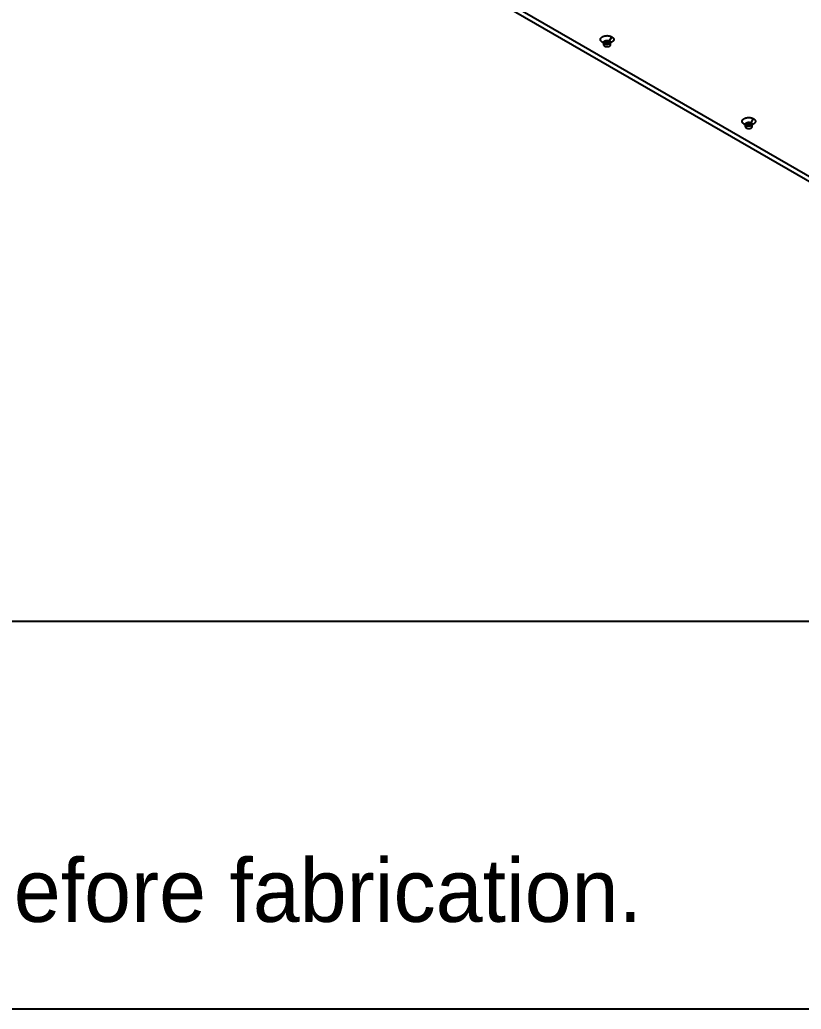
# Model space of a CAD drawing. Header units: inches. Extents: x 3 to 201, y 3 to 129.
# Drawn here: x 52.29 to 65.72, y 2.83 to 19.83 of the extents above; entities that cross this region are included whole.
import ezdxf

# ---------------------------------------------------------------- set-up
doc = ezdxf.new("R2010")
doc.units = ezdxf.units.IN
doc.header["$MEASUREMENT"] = 0

msp = doc.modelspace()

# ---------------------------------------------------------------- linework, layer by layer
at = {"layer": 'OUTLINE'}
for p, q in [((72.426, 13.338), (54.167, 23.88)), ((72.426, 13.25), (54.167, 23.792)), ((62.316, 19.541), (62.32, 19.543)), ((62.32, 19.543), (62.325, 19.544)), ((62.325, 19.544), (62.33, 19.546)), ((62.33, 19.546), (62.335, 19.547)), ((62.335, 19.547), (62.34, 19.549)), ((62.34, 19.549), (62.345, 19.55)), ((62.345, 19.55), (62.351, 19.551)), ((62.351, 19.551), (62.356, 19.552)), ((62.356, 19.552), (62.361, 19.552)), ((62.361, 19.552), (62.367, 19.553)), ((62.367, 19.553), (62.372, 19.553)), ((62.372, 19.553), (62.378, 19.554)), ((62.378, 19.554), (62.384, 19.554)), ((62.384, 19.554), (62.389, 19.554)), ((62.389, 19.554), (62.395, 19.553)), ((62.395, 19.553), (62.4, 19.553)), ((62.4, 19.553), (62.406, 19.552)), ((62.406, 19.552), (62.412, 19.552)), ((62.412, 19.552), (62.417, 19.551)), ((62.417, 19.551), (62.422, 19.55)), ((62.422, 19.55), (62.427, 19.549)), ((62.427, 19.549), (62.433, 19.547)), ((62.433, 19.547), (62.438, 19.546)), ((62.438, 19.546), (62.443, 19.544)), ((62.443, 19.544), (62.447, 19.543)), ((62.447, 19.543), (62.452, 19.541)), ((62.269, 19.491), (62.27, 19.494)), ((62.269, 19.488), (62.269, 19.491)), ((62.269, 19.484), (62.269, 19.488)), ((62.27, 19.481), (62.269, 19.484)), ((62.27, 19.494), (62.271, 19.497)), ((62.271, 19.478), (62.27, 19.481)), ((62.271, 19.497), (62.272, 19.501)), ((62.272, 19.475), (62.271, 19.478)), ((62.272, 19.501), (62.273, 19.504)), ((62.273, 19.472), (62.272, 19.475)), ((62.273, 19.504), (62.274, 19.507)), ((62.274, 19.469), (62.273, 19.472)), ((62.274, 19.507), (62.276, 19.51)), ((62.276, 19.465), (62.274, 19.469)), ((62.276, 19.51), (62.278, 19.513)), ((62.278, 19.462), (62.276, 19.465)), ((62.278, 19.513), (62.28, 19.516)), ((62.28, 19.459), (62.278, 19.462)), ((62.28, 19.516), (62.283, 19.519)), ((62.283, 19.457), (62.28, 19.459)), ((62.283, 19.519), (62.286, 19.522)), ((62.286, 19.454), (62.283, 19.457)), ((62.286, 19.522), (62.289, 19.524)), ((62.289, 19.451), (62.286, 19.454)), ((62.289, 19.524), (62.292, 19.527)), ((62.292, 19.448), (62.289, 19.451)), ((62.292, 19.527), (62.295, 19.53)), ((62.295, 19.446), (62.292, 19.448)), ((62.295, 19.53), (62.299, 19.532)), ((62.299, 19.443), (62.295, 19.446)), ((62.299, 19.532), (62.303, 19.534)), ((62.303, 19.441), (62.299, 19.443)), ((62.303, 19.534), (62.307, 19.537)), ((62.341, 19.412), (62.303, 19.441)), ((62.307, 19.439), (62.303, 19.441)), ((62.307, 19.537), (62.311, 19.539)), ((62.311, 19.437), (62.307, 19.439)), ((62.311, 19.539), (62.316, 19.541)), ((62.316, 19.435), (62.311, 19.437)), ((62.32, 19.433), (62.316, 19.435)), ((62.325, 19.431), (62.32, 19.433)), ((62.323, 19.441), (62.324, 19.442)), ((62.323, 19.439), (62.323, 19.441)), ((62.323, 19.437), (62.323, 19.439)), ((62.323, 19.435), (62.323, 19.437)), ((62.323, 19.434), (62.323, 19.435)), ((62.324, 19.432), (62.323, 19.434)), ((62.324, 19.405), (62.323, 19.403)), ((62.323, 19.403), (62.323, 19.402)), ((62.323, 19.402), (62.323, 19.4)), ((62.323, 19.4), (62.323, 19.398)), ((62.323, 19.398), (62.323, 19.396)), ((62.323, 19.396), (62.324, 19.395)), ((62.324, 19.444), (62.325, 19.446)), ((62.324, 19.442), (62.324, 19.444)), ((62.324, 19.43), (62.324, 19.432)), ((62.325, 19.429), (62.324, 19.43)), ((62.325, 19.408), (62.324, 19.407)), ((62.324, 19.407), (62.324, 19.405)), ((62.324, 19.395), (62.324, 19.393)), ((62.324, 19.393), (62.325, 19.391)), ((62.325, 19.446), (62.326, 19.447)), ((62.33, 19.429), (62.325, 19.431)), ((62.326, 19.427), (62.325, 19.429)), ((62.326, 19.41), (62.325, 19.408)), ((62.325, 19.391), (62.326, 19.39)), ((62.326, 19.447), (62.327, 19.449)), ((62.327, 19.425), (62.326, 19.427)), ((62.327, 19.412), (62.326, 19.41)), ((62.326, 19.39), (62.327, 19.388)), ((62.327, 19.449), (62.328, 19.451)), ((62.328, 19.424), (62.327, 19.425)), ((62.328, 19.413), (62.327, 19.412)), ((62.327, 19.388), (62.328, 19.386)), ((62.328, 19.451), (62.329, 19.452)), ((62.329, 19.422), (62.328, 19.424)), ((62.329, 19.415), (62.328, 19.413)), ((62.328, 19.386), (62.329, 19.385)), ((62.329, 19.452), (62.33, 19.454)), ((62.33, 19.421), (62.329, 19.422)), ((62.33, 19.416), (62.329, 19.415)), ((62.329, 19.385), (62.33, 19.383)), ((62.33, 19.454), (62.332, 19.455)), ((62.335, 19.428), (62.33, 19.429)), ((62.332, 19.419), (62.33, 19.421)), ((62.332, 19.418), (62.33, 19.416)), ((62.33, 19.383), (62.332, 19.382)), ((62.332, 19.455), (62.333, 19.457)), ((62.333, 19.418), (62.332, 19.419)), ((62.333, 19.419), (62.332, 19.418)), ((62.332, 19.382), (62.333, 19.38)), ((62.333, 19.457), (62.335, 19.458)), ((62.335, 19.421), (62.333, 19.419)), ((62.335, 19.416), (62.333, 19.418)), ((62.333, 19.38), (62.335, 19.379)), ((62.335, 19.458), (62.337, 19.459)), ((62.34, 19.427), (62.335, 19.428)), ((62.337, 19.422), (62.335, 19.421)), ((62.337, 19.415), (62.335, 19.416)), ((62.335, 19.379), (62.337, 19.378)), ((62.337, 19.459), (62.339, 19.461)), ((62.339, 19.423), (62.337, 19.422)), ((62.339, 19.414), (62.337, 19.415)), ((62.337, 19.378), (62.339, 19.376)), ((62.339, 19.461), (62.341, 19.462)), ((62.341, 19.425), (62.339, 19.423)), ((62.341, 19.412), (62.339, 19.414)), ((62.339, 19.376), (62.341, 19.375)), ((62.345, 19.426), (62.34, 19.427)), ((62.341, 19.462), (62.343, 19.463)), ((62.343, 19.426), (62.341, 19.425)), ((62.343, 19.411), (62.341, 19.412)), ((62.341, 19.375), (62.341, 19.412)), ((62.341, 19.375), (62.343, 19.374)), ((62.343, 19.463), (62.345, 19.464)), ((62.345, 19.427), (62.343, 19.426)), ((62.345, 19.41), (62.343, 19.411)), ((62.343, 19.374), (62.345, 19.373)), ((62.345, 19.464), (62.348, 19.465)), ((62.348, 19.428), (62.345, 19.427)), ((62.351, 19.425), (62.345, 19.426)), ((62.348, 19.409), (62.345, 19.41)), ((62.345, 19.373), (62.348, 19.372)), ((62.348, 19.465), (62.35, 19.466)), ((62.35, 19.429), (62.348, 19.428)), ((62.35, 19.408), (62.348, 19.409)), ((62.35, 19.466), (62.353, 19.467)), ((62.353, 19.43), (62.35, 19.429)), ((62.353, 19.407), (62.35, 19.408)), ((62.356, 19.424), (62.351, 19.425)), ((62.353, 19.467), (62.355, 19.468)), ((62.355, 19.431), (62.353, 19.43)), ((62.355, 19.406), (62.353, 19.407)), ((62.355, 19.468), (62.358, 19.469)), ((62.358, 19.431), (62.355, 19.431)), ((62.358, 19.406), (62.355, 19.406)), ((62.361, 19.423), (62.356, 19.424)), ((62.358, 19.469), (62.361, 19.469)), ((62.361, 19.432), (62.358, 19.431)), ((62.361, 19.405), (62.358, 19.406)), ((62.361, 19.469), (62.363, 19.47)), ((62.363, 19.433), (62.361, 19.432)), ((62.367, 19.422), (62.361, 19.423)), ((62.363, 19.404), (62.361, 19.405)), ((62.363, 19.47), (62.366, 19.471)), ((62.366, 19.433), (62.363, 19.433)), ((62.366, 19.404), (62.363, 19.404)), ((62.366, 19.471), (62.369, 19.471)), ((62.369, 19.434), (62.366, 19.433)), ((62.369, 19.403), (62.366, 19.404)), ((62.372, 19.422), (62.367, 19.422)), ((62.369, 19.471), (62.372, 19.471)), ((62.372, 19.434), (62.369, 19.434)), ((62.372, 19.403), (62.369, 19.403)), ((62.372, 19.471), (62.375, 19.472)), ((62.375, 19.434), (62.372, 19.434)), ((62.378, 19.422), (62.372, 19.422)), ((62.375, 19.403), (62.372, 19.403)), ((62.375, 19.472), (62.378, 19.472)), ((62.378, 19.435), (62.375, 19.434)), ((62.378, 19.402), (62.375, 19.403)), ((62.378, 19.472), (62.381, 19.472)), ((62.381, 19.435), (62.378, 19.435)), ((62.384, 19.422), (62.378, 19.422)), ((62.381, 19.402), (62.378, 19.402)), ((62.381, 19.472), (62.384, 19.472)), ((62.384, 19.435), (62.381, 19.435)), ((62.384, 19.402), (62.381, 19.402)), ((62.384, 19.472), (62.387, 19.472)), ((62.387, 19.435), (62.384, 19.435)), ((62.389, 19.422), (62.384, 19.422)), ((62.387, 19.402), (62.384, 19.402)), ((62.387, 19.472), (62.39, 19.472)), ((62.39, 19.435), (62.387, 19.435)), ((62.39, 19.402), (62.387, 19.402)), ((62.395, 19.422), (62.389, 19.422)), ((62.39, 19.472), (62.393, 19.472)), ((62.393, 19.434), (62.39, 19.435)), ((62.393, 19.403), (62.39, 19.402)), ((62.393, 19.472), (62.396, 19.471)), ((62.396, 19.434), (62.393, 19.434)), ((62.396, 19.403), (62.393, 19.403)), ((62.4, 19.422), (62.395, 19.422)), ((62.396, 19.471), (62.398, 19.471)), ((62.398, 19.434), (62.396, 19.434)), ((62.398, 19.403), (62.396, 19.403)), ((62.398, 19.471), (62.401, 19.471)), ((62.401, 19.433), (62.398, 19.434)), ((62.401, 19.404), (62.398, 19.403)), ((62.406, 19.423), (62.4, 19.422)), ((62.401, 19.471), (62.404, 19.47)), ((62.404, 19.433), (62.401, 19.433)), ((62.404, 19.404), (62.401, 19.404)), ((62.404, 19.47), (62.407, 19.469)), ((62.407, 19.432), (62.404, 19.433)), ((62.407, 19.405), (62.404, 19.404)), ((62.412, 19.424), (62.406, 19.423)), ((62.407, 19.469), (62.41, 19.469)), ((62.41, 19.431), (62.407, 19.432)), ((62.41, 19.406), (62.407, 19.405)), ((62.41, 19.469), (62.412, 19.468)), ((62.412, 19.431), (62.41, 19.431)), ((62.412, 19.406), (62.41, 19.406)), ((62.412, 19.468), (62.415, 19.467)), ((62.415, 19.43), (62.412, 19.431)), ((62.417, 19.425), (62.412, 19.424)), ((62.415, 19.407), (62.412, 19.406)), ((62.415, 19.467), (62.417, 19.466)), ((62.417, 19.429), (62.415, 19.43)), ((62.417, 19.408), (62.415, 19.407)), ((62.417, 19.466), (62.42, 19.465)), ((62.42, 19.428), (62.417, 19.429)), ((62.422, 19.426), (62.417, 19.425)), ((62.42, 19.409), (62.417, 19.408)), ((62.42, 19.465), (62.422, 19.464)), ((62.422, 19.427), (62.42, 19.428)), ((62.422, 19.41), (62.42, 19.409)), ((62.42, 19.372), (62.422, 19.373)), ((62.422, 19.464), (62.424, 19.463)), ((62.424, 19.426), (62.422, 19.427)), ((62.427, 19.427), (62.422, 19.426)), ((62.424, 19.411), (62.422, 19.41)), ((62.422, 19.373), (62.424, 19.374)), ((62.424, 19.463), (62.427, 19.462)), ((62.427, 19.425), (62.424, 19.426)), ((62.427, 19.412), (62.424, 19.411)), ((62.424, 19.374), (62.427, 19.375)), ((62.427, 19.462), (62.465, 19.534)), ((62.427, 19.425), (62.427, 19.462)), ((62.427, 19.462), (62.429, 19.461)), ((62.433, 19.428), (62.427, 19.427)), ((62.429, 19.423), (62.427, 19.425)), ((62.429, 19.414), (62.427, 19.412)), ((62.427, 19.375), (62.429, 19.376)), ((62.429, 19.461), (62.431, 19.459)), ((62.431, 19.422), (62.429, 19.423)), ((62.431, 19.415), (62.429, 19.414)), ((62.429, 19.376), (62.431, 19.378)), ((62.431, 19.459), (62.432, 19.458)), ((62.432, 19.421), (62.431, 19.422)), ((62.432, 19.416), (62.431, 19.415)), ((62.431, 19.378), (62.432, 19.379)), ((62.432, 19.458), (62.434, 19.457)), ((62.434, 19.419), (62.432, 19.421)), ((62.434, 19.418), (62.432, 19.416)), ((62.432, 19.379), (62.434, 19.38)), ((62.438, 19.429), (62.433, 19.428)), ((62.434, 19.457), (62.436, 19.455)), ((62.436, 19.418), (62.434, 19.419)), ((62.436, 19.419), (62.434, 19.418)), ((62.434, 19.38), (62.436, 19.382)), ((62.436, 19.455), (62.437, 19.454)), ((62.437, 19.421), (62.436, 19.419)), ((62.437, 19.416), (62.436, 19.418)), ((62.436, 19.382), (62.437, 19.383)), ((62.437, 19.454), (62.438, 19.452)), ((62.438, 19.422), (62.437, 19.421)), ((62.438, 19.415), (62.437, 19.416)), ((62.437, 19.383), (62.438, 19.385)), ((62.438, 19.452), (62.44, 19.451)), ((62.443, 19.431), (62.438, 19.429)), ((62.44, 19.424), (62.438, 19.422)), ((62.44, 19.413), (62.438, 19.415)), ((62.438, 19.385), (62.44, 19.386)), ((62.44, 19.451), (62.441, 19.449)), ((62.441, 19.425), (62.44, 19.424)), ((62.441, 19.412), (62.44, 19.413)), ((62.44, 19.386), (62.441, 19.388)), ((62.441, 19.449), (62.442, 19.447)), ((62.442, 19.427), (62.441, 19.425)), ((62.442, 19.41), (62.441, 19.412)), ((62.441, 19.388), (62.442, 19.39)), ((62.442, 19.447), (62.442, 19.446)), ((62.442, 19.446), (62.443, 19.444)), ((62.443, 19.43), (62.442, 19.429)), ((62.442, 19.429), (62.442, 19.427)), ((62.442, 19.408), (62.442, 19.41)), ((62.443, 19.407), (62.442, 19.408)), ((62.442, 19.391), (62.443, 19.393)), ((62.442, 19.39), (62.442, 19.391)), ((62.443, 19.444), (62.444, 19.442)), ((62.447, 19.433), (62.443, 19.431)), ((62.444, 19.432), (62.443, 19.43)), ((62.444, 19.405), (62.443, 19.407)), ((62.443, 19.393), (62.444, 19.395)), ((62.444, 19.442), (62.444, 19.441)), ((62.444, 19.441), (62.444, 19.439)), ((62.444, 19.439), (62.444, 19.437)), ((62.444, 19.437), (62.444, 19.435)), ((62.444, 19.435), (62.444, 19.434)), ((62.444, 19.434), (62.444, 19.432)), ((62.444, 19.403), (62.444, 19.405)), ((62.444, 19.402), (62.444, 19.403)), ((62.444, 19.4), (62.444, 19.402)), ((62.444, 19.398), (62.444, 19.4)), ((62.444, 19.396), (62.444, 19.398)), ((62.444, 19.395), (62.444, 19.396)), ((62.452, 19.435), (62.447, 19.433)), ((62.452, 19.541), (62.456, 19.539)), ((62.456, 19.437), (62.452, 19.435)), ((62.456, 19.539), (62.461, 19.537)), ((62.461, 19.439), (62.456, 19.437)), ((62.461, 19.537), (62.465, 19.534)), ((62.465, 19.441), (62.461, 19.439)), ((62.465, 19.534), (62.468, 19.532)), ((62.468, 19.443), (62.465, 19.441)), ((62.468, 19.532), (62.472, 19.53)), ((62.472, 19.446), (62.468, 19.443)), ((62.472, 19.53), (62.476, 19.527)), ((62.476, 19.448), (62.472, 19.446)), ((62.476, 19.527), (62.479, 19.524)), ((62.479, 19.451), (62.476, 19.448)), ((62.479, 19.524), (62.482, 19.522)), ((62.482, 19.454), (62.479, 19.451)), ((62.482, 19.522), (62.485, 19.519)), ((62.485, 19.457), (62.482, 19.454)), ((62.485, 19.519), (62.487, 19.516)), ((62.487, 19.459), (62.485, 19.457)), ((62.487, 19.516), (62.489, 19.513)), ((62.489, 19.462), (62.487, 19.459)), ((62.489, 19.513), (62.491, 19.51)), ((62.491, 19.465), (62.489, 19.462)), ((62.491, 19.51), (62.493, 19.507)), ((62.493, 19.469), (62.491, 19.465)), ((62.493, 19.507), (62.495, 19.504)), ((62.495, 19.472), (62.493, 19.469)), ((62.495, 19.504), (62.496, 19.501)), ((62.496, 19.475), (62.495, 19.472)), ((62.496, 19.501), (62.497, 19.497)), ((62.497, 19.478), (62.496, 19.475)), ((62.497, 19.497), (62.498, 19.494)), ((62.498, 19.481), (62.497, 19.478)), ((62.498, 19.494), (62.498, 19.491)), ((62.498, 19.491), (62.498, 19.488)), ((62.498, 19.488), (62.498, 19.484)), ((62.498, 19.484), (62.498, 19.481)), ((62.348, 19.372), (62.35, 19.371)), ((62.35, 19.371), (62.353, 19.37)), ((62.353, 19.37), (62.355, 19.369)), ((62.355, 19.369), (62.358, 19.368)), ((62.358, 19.368), (62.361, 19.367)), ((62.361, 19.367), (62.363, 19.367)), ((62.363, 19.367), (62.366, 19.366)), ((62.366, 19.366), (62.369, 19.366)), ((62.369, 19.366), (62.372, 19.365)), ((62.372, 19.365), (62.375, 19.365)), ((62.375, 19.365), (62.378, 19.365)), ((62.378, 19.365), (62.381, 19.365)), ((62.381, 19.365), (62.384, 19.365)), ((62.384, 19.365), (62.387, 19.365)), ((62.387, 19.365), (62.39, 19.365)), ((62.39, 19.365), (62.393, 19.365)), ((62.393, 19.365), (62.396, 19.365)), ((62.396, 19.365), (62.398, 19.366)), ((62.398, 19.366), (62.401, 19.366)), ((62.401, 19.366), (62.404, 19.367)), ((62.404, 19.367), (62.407, 19.367)), ((62.407, 19.367), (62.41, 19.368)), ((62.41, 19.368), (62.412, 19.369)), ((62.412, 19.369), (62.415, 19.37)), ((62.415, 19.37), (62.417, 19.371)), ((62.417, 19.371), (62.42, 19.372)), ((64.704, 18.089), (64.705, 18.092)), ((64.704, 18.085), (64.704, 18.089)), ((64.704, 18.082), (64.704, 18.085)), ((64.704, 18.079), (64.704, 18.082)), ((64.704, 18.076), (64.704, 18.079)), ((64.705, 18.073), (64.704, 18.076)), ((64.705, 18.092), (64.706, 18.095)), ((64.706, 18.069), (64.705, 18.073)), ((64.706, 18.095), (64.707, 18.098)), ((64.707, 18.066), (64.706, 18.069)), ((64.707, 18.098), (64.709, 18.101)), ((64.709, 18.063), (64.707, 18.066)), ((64.709, 18.101), (64.71, 18.104)), ((64.71, 18.06), (64.709, 18.063)), ((64.71, 18.104), (64.712, 18.107)), ((64.712, 18.057), (64.71, 18.06)), ((64.712, 18.107), (64.715, 18.11)), ((64.715, 18.054), (64.712, 18.057)), ((64.715, 18.11), (64.717, 18.113)), ((64.717, 18.051), (64.715, 18.054)), ((64.717, 18.113), (64.72, 18.116)), ((64.72, 18.048), (64.717, 18.051)), ((64.72, 18.116), (64.723, 18.119)), ((64.723, 18.046), (64.72, 18.048)), ((64.723, 18.119), (64.726, 18.122)), ((64.726, 18.043), (64.723, 18.046)), ((64.726, 18.122), (64.73, 18.124)), ((64.73, 18.04), (64.726, 18.043)), ((64.73, 18.124), (64.733, 18.127)), ((64.733, 18.038), (64.73, 18.04)), ((64.733, 18.127), (64.737, 18.129)), ((64.737, 18.035), (64.733, 18.038)), ((64.737, 18.129), (64.741, 18.131)), ((64.741, 18.033), (64.737, 18.035)), ((64.775, 18.007), (64.737, 18.035)), ((64.741, 18.131), (64.746, 18.133)), ((64.746, 18.031), (64.741, 18.033)), ((64.746, 18.133), (64.75, 18.135)), ((64.75, 18.029), (64.746, 18.031)), ((64.75, 18.135), (64.755, 18.137)), ((64.755, 18.027), (64.75, 18.029)), ((64.755, 18.137), (64.759, 18.139)), ((64.759, 18.026), (64.755, 18.027)), ((64.758, 18.037), (64.759, 18.038)), ((64.758, 18.035), (64.758, 18.037)), ((64.758, 18.033), (64.758, 18.035)), ((64.758, 18.032), (64.758, 18.033)), ((64.758, 18.03), (64.758, 18.032)), ((64.758, 18.028), (64.758, 18.03)), ((64.758, 18.027), (64.758, 18.028)), ((64.759, 18.025), (64.758, 18.027)), ((64.759, 18.139), (64.764, 18.14)), ((64.759, 18.04), (64.76, 18.042)), ((64.759, 18.038), (64.759, 18.04)), ((64.764, 18.024), (64.759, 18.026)), ((64.759, 18.023), (64.759, 18.025)), ((64.76, 18.021), (64.759, 18.023)), ((64.76, 18.042), (64.761, 18.043)), ((64.761, 18.02), (64.76, 18.021)), ((64.761, 18.043), (64.762, 18.045)), ((64.762, 18.018), (64.761, 18.02)), ((64.762, 18.045), (64.763, 18.047)), ((64.763, 18.017), (64.762, 18.018)), ((64.763, 18.047), (64.765, 18.048)), ((64.765, 18.015), (64.763, 18.017)), ((64.764, 18.14), (64.769, 18.142)), ((64.769, 18.022), (64.764, 18.024)), ((64.765, 18.048), (64.766, 18.05)), ((64.766, 18.014), (64.765, 18.015)), ((64.766, 18.05), (64.768, 18.051)), ((64.768, 18.012), (64.766, 18.014)), ((64.768, 18.014), (64.766, 18.012)), ((64.768, 18.051), (64.769, 18.052)), ((64.769, 18.015), (64.768, 18.014)), ((64.769, 18.142), (64.774, 18.143)), ((64.769, 18.052), (64.771, 18.054)), ((64.774, 18.021), (64.769, 18.022)), ((64.771, 18.016), (64.769, 18.015)), ((64.771, 18.054), (64.773, 18.055)), ((64.773, 18.018), (64.771, 18.016)), ((64.773, 18.055), (64.775, 18.056)), ((64.775, 18.019), (64.773, 18.018)), ((64.774, 18.143), (64.78, 18.144)), ((64.78, 18.02), (64.774, 18.021)), ((64.775, 18.056), (64.777, 18.058)), ((64.777, 18.02), (64.775, 18.019)), ((64.777, 18.058), (64.78, 18.059)), ((64.78, 18.021), (64.777, 18.02)), ((64.78, 18.144), (64.785, 18.145)), ((64.78, 18.059), (64.782, 18.06)), ((64.782, 18.022), (64.78, 18.021)), ((64.785, 18.019), (64.78, 18.02)), ((64.782, 18.06), (64.784, 18.061)), ((64.784, 18.023), (64.782, 18.022)), ((64.784, 18.061), (64.787, 18.062)), ((64.787, 18.024), (64.784, 18.023)), ((64.785, 18.145), (64.79, 18.146)), ((64.79, 18.018), (64.785, 18.019)), ((64.787, 18.062), (64.79, 18.062)), ((64.79, 18.025), (64.787, 18.024)), ((64.79, 18.146), (64.796, 18.147)), ((64.79, 18.062), (64.792, 18.063)), ((64.792, 18.026), (64.79, 18.025)), ((64.796, 18.017), (64.79, 18.018)), ((64.792, 18.063), (64.795, 18.064)), ((64.795, 18.027), (64.792, 18.026)), ((64.795, 18.064), (64.798, 18.065)), ((64.798, 18.027), (64.795, 18.027)), ((64.796, 18.147), (64.801, 18.148)), ((64.801, 18.017), (64.796, 18.017)), ((64.798, 18.065), (64.801, 18.065)), ((64.801, 18.028), (64.798, 18.027)), ((64.801, 18.148), (64.807, 18.148)), ((64.801, 18.065), (64.803, 18.066)), ((64.803, 18.028), (64.801, 18.028)), ((64.807, 18.016), (64.801, 18.017)), ((64.803, 18.066), (64.806, 18.066)), ((64.806, 18.029), (64.803, 18.028)), ((64.806, 18.066), (64.809, 18.066)), ((64.809, 18.029), (64.806, 18.029)), ((64.807, 18.148), (64.812, 18.148)), ((64.812, 18.016), (64.807, 18.016)), ((64.809, 18.066), (64.812, 18.066)), ((64.812, 18.029), (64.809, 18.029)), ((64.812, 18.148), (64.818, 18.148)), ((64.812, 18.066), (64.815, 18.067)), ((64.815, 18.029), (64.812, 18.029)), ((64.818, 18.016), (64.812, 18.016)), ((64.815, 18.067), (64.818, 18.067)), ((64.818, 18.029), (64.815, 18.029)), ((64.818, 18.148), (64.824, 18.148)), ((64.818, 18.067), (64.821, 18.067)), ((64.821, 18.029), (64.818, 18.029)), ((64.824, 18.016), (64.818, 18.016)), ((64.821, 18.067), (64.824, 18.066)), ((64.824, 18.029), (64.821, 18.029)), ((64.824, 18.148), (64.829, 18.148)), ((64.824, 18.066), (64.827, 18.066)), ((64.827, 18.029), (64.824, 18.029)), ((64.829, 18.016), (64.824, 18.016)), ((64.827, 18.066), (64.83, 18.066)), ((64.83, 18.029), (64.827, 18.029)), ((64.829, 18.148), (64.835, 18.148)), ((64.835, 18.017), (64.829, 18.016)), ((64.83, 18.066), (64.833, 18.066)), ((64.833, 18.028), (64.83, 18.029)), ((64.833, 18.066), (64.836, 18.065)), ((64.836, 18.028), (64.833, 18.028)), ((64.835, 18.148), (64.84, 18.147)), ((64.84, 18.017), (64.835, 18.017)), ((64.836, 18.065), (64.839, 18.065)), ((64.839, 18.027), (64.836, 18.028)), ((64.839, 18.065), (64.841, 18.064)), ((64.841, 18.027), (64.839, 18.027)), ((64.84, 18.147), (64.846, 18.146)), ((64.846, 18.018), (64.84, 18.017)), ((64.841, 18.064), (64.844, 18.063)), ((64.844, 18.026), (64.841, 18.027)), ((64.844, 18.063), (64.847, 18.062)), ((64.847, 18.025), (64.844, 18.026)), ((64.846, 18.146), (64.851, 18.145)), ((64.851, 18.019), (64.846, 18.018)), ((64.847, 18.062), (64.849, 18.062)), ((64.849, 18.024), (64.847, 18.025)), ((64.849, 18.062), (64.852, 18.061)), ((64.852, 18.023), (64.849, 18.024)), ((64.851, 18.145), (64.857, 18.144)), ((64.857, 18.02), (64.851, 18.019)), ((64.852, 18.061), (64.854, 18.06)), ((64.854, 18.022), (64.852, 18.023)), ((64.854, 18.06), (64.857, 18.059)), ((64.857, 18.021), (64.854, 18.022)), ((64.857, 18.144), (64.862, 18.143)), ((64.857, 18.059), (64.859, 18.058)), ((64.862, 18.021), (64.857, 18.02)), ((64.859, 18.02), (64.857, 18.021)), ((64.859, 18.058), (64.861, 18.056)), ((64.861, 18.019), (64.859, 18.02)), ((64.861, 18.056), (64.899, 18.129)), ((64.861, 18.019), (64.861, 18.056)), ((64.861, 18.056), (64.863, 18.055)), ((64.863, 18.018), (64.861, 18.019)), ((64.862, 18.143), (64.867, 18.142)), ((64.867, 18.022), (64.862, 18.021)), ((64.863, 18.055), (64.865, 18.054)), ((64.865, 18.016), (64.863, 18.018)), ((64.865, 18.054), (64.867, 18.052)), ((64.867, 18.015), (64.865, 18.016)), ((64.867, 18.142), (64.872, 18.14)), ((64.867, 18.052), (64.868, 18.051)), ((64.872, 18.024), (64.867, 18.022)), ((64.868, 18.014), (64.867, 18.015)), ((64.868, 18.051), (64.87, 18.05)), ((64.87, 18.014), (64.868, 18.012)), ((64.87, 18.012), (64.868, 18.014)), ((64.87, 18.05), (64.872, 18.048)), ((64.872, 18.015), (64.87, 18.014)), ((64.872, 18.14), (64.877, 18.139)), ((64.872, 18.048), (64.873, 18.047)), ((64.877, 18.026), (64.872, 18.024)), ((64.873, 18.017), (64.872, 18.015)), ((64.873, 18.047), (64.874, 18.045)), ((64.874, 18.018), (64.873, 18.017)), ((64.874, 18.045), (64.875, 18.043)), ((64.875, 18.02), (64.874, 18.018)), ((64.875, 18.043), (64.876, 18.042)), ((64.876, 18.021), (64.875, 18.02)), ((64.876, 18.042), (64.877, 18.04)), ((64.877, 18.023), (64.876, 18.021)), ((64.877, 18.139), (64.882, 18.137)), ((64.877, 18.04), (64.878, 18.038)), ((64.882, 18.027), (64.877, 18.026)), ((64.878, 18.025), (64.877, 18.023)), ((64.878, 18.038), (64.878, 18.037)), ((64.878, 18.037), (64.878, 18.035)), ((64.878, 18.035), (64.879, 18.033)), ((64.879, 18.03), (64.878, 18.028)), ((64.878, 18.028), (64.878, 18.027)), ((64.878, 18.027), (64.878, 18.025)), ((64.879, 18.033), (64.879, 18.032)), ((64.879, 18.032), (64.879, 18.03)), ((64.882, 18.137), (64.886, 18.135)), ((64.886, 18.029), (64.882, 18.027)), ((64.886, 18.135), (64.891, 18.133)), ((64.891, 18.031), (64.886, 18.029)), ((64.891, 18.133), (64.895, 18.131)), ((64.895, 18.033), (64.891, 18.031)), ((64.895, 18.131), (64.899, 18.129)), ((64.899, 18.035), (64.895, 18.033)), ((64.899, 18.129), (64.903, 18.127)), ((64.903, 18.038), (64.899, 18.035)), ((64.903, 18.127), (64.907, 18.124)), ((64.907, 18.04), (64.903, 18.038)), ((64.907, 18.124), (64.91, 18.122)), ((64.91, 18.043), (64.907, 18.04)), ((64.91, 18.122), (64.913, 18.119)), ((64.913, 18.046), (64.91, 18.043)), ((64.913, 18.119), (64.916, 18.116)), ((64.916, 18.048), (64.913, 18.046)), ((64.916, 18.116), (64.919, 18.113)), ((64.919, 18.051), (64.916, 18.048)), ((64.919, 18.113), (64.921, 18.11)), ((64.921, 18.054), (64.919, 18.051)), ((64.921, 18.11), (64.924, 18.107)), ((64.924, 18.057), (64.921, 18.054)), ((64.924, 18.107), (64.926, 18.104)), ((64.926, 18.06), (64.924, 18.057)), ((64.926, 18.104), (64.928, 18.101)), ((64.928, 18.063), (64.926, 18.06)), ((64.928, 18.101), (64.929, 18.098)), ((64.929, 18.066), (64.928, 18.063)), ((64.929, 18.098), (64.93, 18.095)), ((64.93, 18.069), (64.929, 18.066)), ((64.93, 18.095), (64.931, 18.092)), ((64.931, 18.073), (64.93, 18.069)), ((64.931, 18.092), (64.932, 18.089)), ((64.932, 18.076), (64.931, 18.073)), ((64.932, 18.089), (64.932, 18.085)), ((64.932, 18.085), (64.932, 18.082)), ((64.932, 18.082), (64.932, 18.079)), ((64.932, 18.079), (64.932, 18.076)), ((64.759, 18.001), (64.758, 17.999)), ((64.758, 17.999), (64.758, 17.998)), ((64.758, 17.998), (64.758, 17.996)), ((64.758, 17.996), (64.758, 17.994)), ((64.758, 17.994), (64.758, 17.993)), ((64.758, 17.993), (64.758, 17.991)), ((64.758, 17.991), (64.758, 17.989)), ((64.758, 17.989), (64.759, 17.987)), ((64.76, 18.004), (64.759, 18.003)), ((64.759, 18.003), (64.759, 18.001)), ((64.759, 17.987), (64.759, 17.986)), ((64.759, 17.986), (64.76, 17.984)), ((64.761, 18.006), (64.76, 18.004)), ((64.76, 17.984), (64.761, 17.982)), ((64.762, 18.008), (64.761, 18.006)), ((64.761, 17.982), (64.762, 17.981)), ((64.763, 18.009), (64.762, 18.008)), ((64.762, 17.981), (64.763, 17.979)), ((64.765, 18.011), (64.763, 18.009)), ((64.763, 17.979), (64.765, 17.978)), ((64.766, 18.012), (64.765, 18.011)), ((64.765, 17.978), (64.766, 17.976)), ((64.766, 17.976), (64.768, 17.975)), ((64.769, 18.011), (64.768, 18.012)), ((64.768, 17.975), (64.769, 17.973)), ((64.771, 18.009), (64.769, 18.011)), ((64.769, 17.973), (64.771, 17.972)), ((64.773, 18.008), (64.771, 18.009)), ((64.771, 17.972), (64.773, 17.971)), ((64.775, 18.007), (64.773, 18.008)), ((64.773, 17.971), (64.775, 17.97)), ((64.775, 17.97), (64.775, 18.007)), ((64.777, 18.006), (64.775, 18.007)), ((64.775, 17.97), (64.777, 17.968)), ((64.78, 18.005), (64.777, 18.006)), ((64.777, 17.968), (64.78, 17.967)), ((64.782, 18.004), (64.78, 18.005)), ((64.78, 17.967), (64.782, 17.966)), ((64.784, 18.003), (64.782, 18.004)), ((64.782, 17.966), (64.784, 17.965)), ((64.787, 18.002), (64.784, 18.003)), ((64.784, 17.965), (64.787, 17.964)), ((64.79, 18.001), (64.787, 18.002)), ((64.787, 17.964), (64.79, 17.963)), ((64.792, 18), (64.79, 18.001)), ((64.79, 17.963), (64.792, 17.963)), ((64.795, 17.999), (64.792, 18)), ((64.792, 17.963), (64.795, 17.962)), ((64.798, 17.999), (64.795, 17.999)), ((64.795, 17.962), (64.798, 17.961)), ((64.801, 17.998), (64.798, 17.999)), ((64.798, 17.961), (64.801, 17.961)), ((64.803, 17.998), (64.801, 17.998)), ((64.801, 17.961), (64.803, 17.96)), ((64.806, 17.997), (64.803, 17.998)), ((64.803, 17.96), (64.806, 17.96)), ((64.809, 17.997), (64.806, 17.997)), ((64.806, 17.96), (64.809, 17.96)), ((64.812, 17.997), (64.809, 17.997)), ((64.809, 17.96), (64.812, 17.959)), ((64.815, 17.997), (64.812, 17.997)), ((64.812, 17.959), (64.815, 17.959)), ((64.818, 17.997), (64.815, 17.997)), ((64.815, 17.959), (64.818, 17.959)), ((64.821, 17.997), (64.818, 17.997)), ((64.818, 17.959), (64.821, 17.959)), ((64.824, 17.997), (64.821, 17.997)), ((64.821, 17.959), (64.824, 17.959)), ((64.827, 17.997), (64.824, 17.997)), ((64.824, 17.959), (64.827, 17.96)), ((64.83, 17.997), (64.827, 17.997)), ((64.827, 17.96), (64.83, 17.96)), ((64.833, 17.998), (64.83, 17.997)), ((64.83, 17.96), (64.833, 17.96)), ((64.836, 17.998), (64.833, 17.998)), ((64.833, 17.96), (64.836, 17.961)), ((64.839, 17.999), (64.836, 17.998)), ((64.836, 17.961), (64.839, 17.961)), ((64.841, 17.999), (64.839, 17.999)), ((64.839, 17.961), (64.841, 17.962)), ((64.844, 18), (64.841, 17.999)), ((64.841, 17.962), (64.844, 17.963)), ((64.847, 18.001), (64.844, 18)), ((64.844, 17.963), (64.847, 17.963)), ((64.849, 18.002), (64.847, 18.001)), ((64.847, 17.963), (64.849, 17.964)), ((64.852, 18.003), (64.849, 18.002)), ((64.849, 17.964), (64.852, 17.965)), ((64.854, 18.004), (64.852, 18.003)), ((64.852, 17.965), (64.854, 17.966)), ((64.857, 18.005), (64.854, 18.004)), ((64.854, 17.966), (64.857, 17.967)), ((64.859, 18.006), (64.857, 18.005)), ((64.857, 17.967), (64.859, 17.968)), ((64.861, 18.007), (64.859, 18.006)), ((64.859, 17.968), (64.861, 17.97)), ((64.863, 18.008), (64.861, 18.007)), ((64.861, 17.97), (64.863, 17.971)), ((64.865, 18.009), (64.863, 18.008)), ((64.863, 17.971), (64.865, 17.972)), ((64.867, 18.011), (64.865, 18.009)), ((64.865, 17.972), (64.867, 17.973)), ((64.868, 18.012), (64.867, 18.011)), ((64.867, 17.973), (64.868, 17.975)), ((64.868, 17.975), (64.87, 17.976)), ((64.872, 18.011), (64.87, 18.012)), ((64.87, 17.976), (64.872, 17.978)), ((64.873, 18.009), (64.872, 18.011)), ((64.872, 17.978), (64.873, 17.979)), ((64.874, 18.008), (64.873, 18.009)), ((64.873, 17.979), (64.874, 17.981)), ((64.875, 18.006), (64.874, 18.008)), ((64.874, 17.981), (64.875, 17.982)), ((64.876, 18.004), (64.875, 18.006)), ((64.875, 17.982), (64.876, 17.984)), ((64.877, 18.003), (64.876, 18.004)), ((64.876, 17.984), (64.877, 17.986)), ((64.878, 18.001), (64.877, 18.003)), ((64.877, 17.986), (64.878, 17.987)), ((64.878, 17.999), (64.878, 18.001)), ((64.878, 17.998), (64.878, 17.999)), ((64.879, 17.996), (64.878, 17.998)), ((64.878, 17.991), (64.879, 17.993)), ((64.878, 17.989), (64.878, 17.991)), ((64.878, 17.987), (64.878, 17.989)), ((64.879, 17.994), (64.879, 17.996)), ((64.879, 17.993), (64.879, 17.994)), ((2.833, 9.5), (201.167, 9.5)), ((201.167, 2.833), (2.833, 2.833))]:
    msp.add_line(p, q, dxfattribs=at)

# ---------------------------------------------------------------- texts
at = {"layer": 'ANNOTATION'}
msp.add_text('MODEL-DERIVED REVIEW PREVIEW - verify material and tolerances before fabrication.', height=1.08333, dxfattribs=at).set_placement((5.5, 4.333))

doc.saveas('drawing.dxf')
